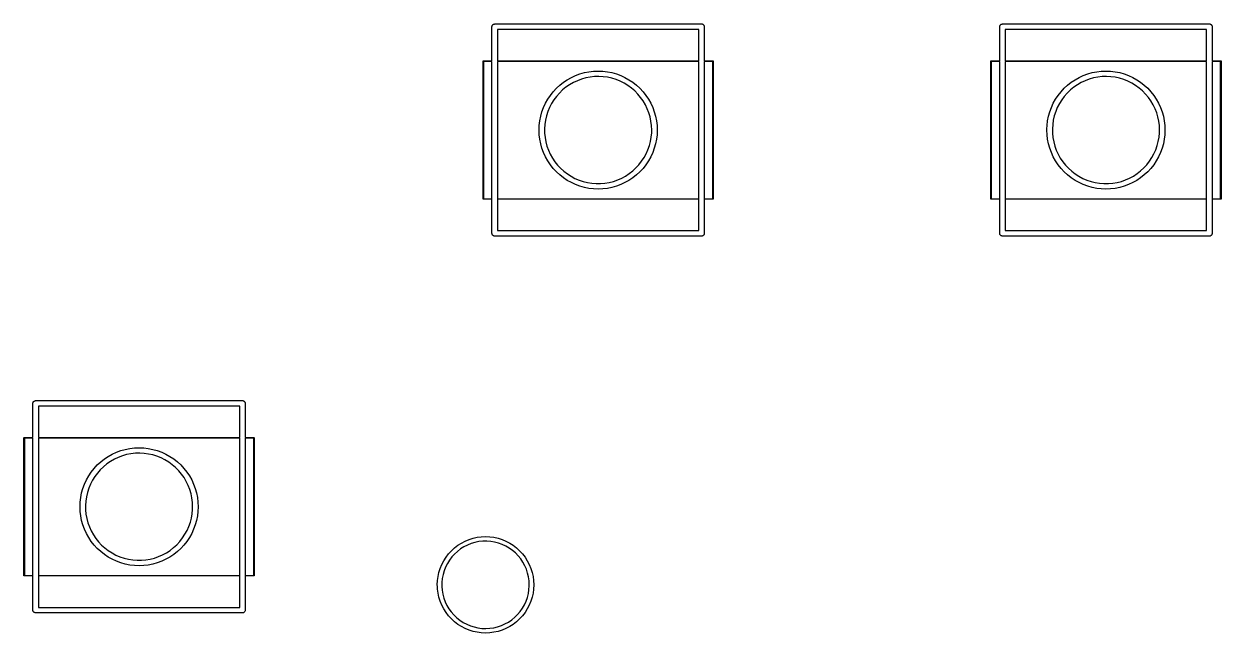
# Model space of a CAD drawing. Extents: x 93.3 to 155.5, y -90.5 to -56.4.
# Drawn here: x 129.46 to 155.5, y -90.55 to -77.29 of the extents above; entities that cross this region are included whole.
import ezdxf

# ---------------------------------------------------------------- set-up
doc = ezdxf.new("R2010")
doc.units = 0
doc.layers.add('BLACK', color=7, linetype='CONTINUOUS')

msp = doc.modelspace()

# ---------------------------------------------------------------- linework, layer by layer
at = {"layer": 'BLACK', "linetype": 'CONTINUOUS'}
for p, q in [((139.64, -77.3441), (139.641, -77.3426)), ((139.64, -77.3457), (139.64, -77.3441)), ((139.64, -77.35), (139.64, -77.3457)), ((139.64, -78.095), (139.64, -77.35)), ((139.641, -77.3383), (139.644, -77.3308)), ((139.641, -77.3426), (139.641, -77.3383)), ((139.644, -77.3308), (139.646, -77.323)), ((139.646, -77.323), (139.648, -77.3207)), ((139.648, -77.3207), (139.649, -77.3179)), ((139.649, -77.3179), (139.655, -77.312)), ((139.655, -77.312), (139.66, -77.3056)), ((139.66, -77.3056), (139.662, -77.304)), ((139.662, -77.304), (139.664, -77.3018)), ((139.664, -77.3018), (139.672, -77.2983)), ((139.672, -77.2983), (139.678, -77.294)), ((139.678, -77.294), (139.681, -77.2935)), ((139.681, -77.2935), (139.684, -77.2922)), ((139.684, -77.2922), (139.692, -77.2915)), ((139.692, -77.2915), (139.7, -77.29)), ((139.7, -77.29), (144.2, -77.29)), ((144.2, -77.29), (144.204, -77.2904)), ((144.204, -77.2904), (144.206, -77.2903)), ((144.206, -77.2903), (144.207, -77.2907)), ((144.207, -77.2907), (144.212, -77.2911)), ((144.212, -77.2911), (144.219, -77.2941)), ((144.219, -77.2941), (144.227, -77.2964)), ((144.227, -77.2964), (144.229, -77.2982)), ((144.229, -77.2982), (144.232, -77.2993)), ((144.232, -77.2993), (144.238, -77.3048)), ((144.238, -77.3048), (144.244, -77.3097)), ((144.244, -77.3097), (144.246, -77.3122)), ((144.246, -77.3122), (144.248, -77.3142)), ((144.248, -77.3142), (144.252, -77.3215)), ((144.252, -77.3215), (144.256, -77.3284)), ((144.256, -77.3284), (144.257, -77.3313)), ((144.257, -77.3313), (144.258, -77.334)), ((144.258, -77.334), (144.259, -77.342)), ((144.259, -77.342), (144.26, -77.35)), ((144.26, -77.35), (144.26, -78.095)), ((150.69, -77.3441), (150.691, -77.3426)), ((150.69, -77.3457), (150.69, -77.3441)), ((150.69, -77.35), (150.69, -77.3457)), ((150.69, -78.095), (150.69, -77.35)), ((150.691, -77.3383), (150.694, -77.3308)), ((150.691, -77.3426), (150.691, -77.3383)), ((150.694, -77.3308), (150.696, -77.323)), ((150.696, -77.323), (150.698, -77.3207)), ((150.698, -77.3207), (150.699, -77.3179)), ((150.699, -77.3179), (150.705, -77.312)), ((150.705, -77.312), (150.71, -77.3056)), ((150.71, -77.3056), (150.712, -77.304)), ((150.712, -77.304), (150.714, -77.3018)), ((150.714, -77.3018), (150.722, -77.2983)), ((150.722, -77.2983), (150.728, -77.294)), ((150.728, -77.294), (150.731, -77.2935)), ((150.731, -77.2935), (150.734, -77.2922)), ((150.734, -77.2922), (150.742, -77.2915)), ((150.742, -77.2915), (150.75, -77.29)), ((150.75, -77.29), (155.25, -77.29)), ((155.25, -77.29), (155.254, -77.2904)), ((155.254, -77.2904), (155.256, -77.2903)), ((155.256, -77.2903), (155.257, -77.2907)), ((155.257, -77.2907), (155.262, -77.2911)), ((155.262, -77.2911), (155.269, -77.2941)), ((155.269, -77.2941), (155.277, -77.2964)), ((155.277, -77.2964), (155.279, -77.2982)), ((155.279, -77.2982), (155.282, -77.2993)), ((155.282, -77.2993), (155.288, -77.3048)), ((155.288, -77.3048), (155.294, -77.3097)), ((155.294, -77.3097), (155.296, -77.3122)), ((155.296, -77.3122), (155.298, -77.3142)), ((155.298, -77.3142), (155.302, -77.3215)), ((155.302, -77.3215), (155.306, -77.3284)), ((155.306, -77.3284), (155.307, -77.3313)), ((155.307, -77.3313), (155.308, -77.334)), ((155.308, -77.334), (155.309, -77.342)), ((155.309, -77.342), (155.31, -77.35)), ((155.31, -77.35), (155.31, -78.095)), ((139.76, -77.41), (139.76, -78.095)), ((144.14, -77.41), (139.76, -77.41)), ((144.14, -78.095), (144.14, -77.41)), ((150.81, -77.41), (150.81, -78.095)), ((155.19, -77.41), (150.81, -77.41)), ((155.19, -78.095), (155.19, -77.41)), ((139.445, -78.1), (139.446, -78.0965)), ((139.445, -81.1), (139.445, -78.1)), ((139.446, -78.0965), (139.45, -78.095)), ((139.45, -78.095), (139.64, -78.095)), ((139.455, -78.105), (139.455, -81.095)), ((139.64, -78.105), (139.455, -78.105)), ((139.64, -81.095), (139.64, -78.105)), ((139.76, -78.095), (144.14, -78.095)), ((139.76, -78.105), (139.76, -81.095)), ((144.14, -78.105), (139.76, -78.105)), ((144.14, -81.095), (144.14, -78.105)), ((144.26, -78.095), (144.45, -78.095)), ((144.26, -78.105), (144.26, -81.095)), ((144.445, -78.105), (144.26, -78.105)), ((144.445, -81.095), (144.445, -78.105)), ((144.45, -78.095), (144.454, -78.0965)), ((144.454, -78.0965), (144.455, -78.1)), ((144.455, -78.1), (144.455, -81.1)), ((150.495, -78.1), (150.496, -78.0965)), ((150.495, -81.1), (150.495, -78.1)), ((150.496, -78.0965), (150.5, -78.095)), ((150.5, -78.095), (150.69, -78.095)), ((150.505, -78.105), (150.505, -81.095)), ((150.69, -78.105), (150.505, -78.105)), ((150.69, -81.095), (150.69, -78.105)), ((150.81, -78.095), (155.19, -78.095)), ((150.81, -78.105), (150.81, -81.095)), ((155.19, -78.105), (150.81, -78.105)), ((155.19, -81.095), (155.19, -78.105)), ((155.31, -78.095), (155.5, -78.095)), ((155.31, -78.105), (155.31, -81.095)), ((155.495, -78.105), (155.31, -78.105)), ((155.495, -81.095), (155.495, -78.105)), ((155.5, -78.095), (155.504, -78.0965)), ((155.504, -78.0965), (155.505, -78.1)), ((155.505, -78.1), (155.505, -81.1)), ((141.458, -78.4128), (141.553, -78.3779)), ((141.553, -78.3779), (141.65, -78.3505)), ((141.65, -78.3505), (141.749, -78.3308)), ((141.749, -78.3308), (141.849, -78.319)), ((141.849, -78.319), (141.95, -78.315)), ((141.95, -78.315), (142.051, -78.319)), ((142.051, -78.319), (142.151, -78.3308)), ((142.151, -78.3308), (142.25, -78.3505)), ((142.25, -78.3505), (142.347, -78.3779)), ((142.347, -78.3779), (142.442, -78.4128)), ((152.508, -78.4128), (152.603, -78.3779)), ((152.603, -78.3779), (152.7, -78.3505)), ((152.7, -78.3505), (152.799, -78.3308)), ((152.799, -78.3308), (152.899, -78.319)), ((152.899, -78.319), (153, -78.315)), ((153, -78.315), (153.101, -78.319)), ((153.101, -78.319), (153.201, -78.3308)), ((153.201, -78.3308), (153.3, -78.3505)), ((153.3, -78.3505), (153.397, -78.3779)), ((153.397, -78.3779), (153.492, -78.4128)), ((141.041, -78.6914), (141.115, -78.6229)), ((141.115, -78.6229), (141.195, -78.5604)), ((141.25, -78.6676), (141.176, -78.7281)), ((141.195, -78.5604), (141.279, -78.5044)), ((141.329, -78.6133), (141.25, -78.6676)), ((141.279, -78.5044), (141.367, -78.4551)), ((141.412, -78.5657), (141.329, -78.6133)), ((141.367, -78.4551), (141.458, -78.4128)), ((141.498, -78.5251), (141.412, -78.5657)), ((141.588, -78.4917), (141.498, -78.5251)), ((141.68, -78.4657), (141.588, -78.4917)), ((141.774, -78.4474), (141.68, -78.4657)), ((141.869, -78.4368), (141.774, -78.4474)), ((141.964, -78.4341), (141.869, -78.4368)), ((142.06, -78.4392), (141.964, -78.4341)), ((142.154, -78.4521), (142.06, -78.4392)), ((142.248, -78.4727), (142.154, -78.4521)), ((142.339, -78.5009), (142.248, -78.4727)), ((142.428, -78.5365), (142.339, -78.5009)), ((142.514, -78.5792), (142.428, -78.5365)), ((142.442, -78.4128), (142.533, -78.4551)), ((142.595, -78.6288), (142.514, -78.5792)), ((142.533, -78.4551), (142.621, -78.5044)), ((142.673, -78.685), (142.595, -78.6288)), ((142.621, -78.5044), (142.705, -78.5604)), ((142.705, -78.5604), (142.785, -78.6229)), ((142.785, -78.6229), (142.859, -78.6914)), ((152.091, -78.6914), (152.165, -78.6229)), ((152.165, -78.6229), (152.245, -78.5604)), ((152.3, -78.6676), (152.226, -78.7281)), ((152.245, -78.5604), (152.329, -78.5044)), ((152.379, -78.6133), (152.3, -78.6676)), ((152.329, -78.5044), (152.417, -78.4551)), ((152.462, -78.5657), (152.379, -78.6133)), ((152.417, -78.4551), (152.508, -78.4128)), ((152.548, -78.5251), (152.462, -78.5657)), ((152.638, -78.4917), (152.548, -78.5251)), ((152.73, -78.4657), (152.638, -78.4917)), ((152.824, -78.4474), (152.73, -78.4657)), ((152.919, -78.4368), (152.824, -78.4474)), ((153.014, -78.4341), (152.919, -78.4368)), ((153.11, -78.4392), (153.014, -78.4341)), ((153.204, -78.4521), (153.11, -78.4392)), ((153.298, -78.4727), (153.204, -78.4521)), ((153.389, -78.5009), (153.298, -78.4727)), ((153.478, -78.5365), (153.389, -78.5009)), ((153.564, -78.5792), (153.478, -78.5365)), ((153.492, -78.4128), (153.583, -78.4551)), ((153.645, -78.6288), (153.564, -78.5792)), ((153.583, -78.4551), (153.671, -78.5044)), ((153.723, -78.685), (153.645, -78.6288)), ((153.671, -78.5044), (153.755, -78.5604)), ((153.755, -78.5604), (153.835, -78.6229)), ((153.835, -78.6229), (153.909, -78.6914)), ((140.805, -79.0166), (140.854, -78.9286)), ((140.854, -78.9286), (140.91, -78.8447)), ((140.91, -78.8447), (140.973, -78.7655)), ((140.973, -78.7655), (141.041, -78.6914)), ((141.044, -78.8662), (140.987, -78.9429)), ((141.107, -78.7944), (141.044, -78.8662)), ((141.176, -78.7281), (141.107, -78.7944)), ((142.745, -78.7472), (142.673, -78.685)), ((142.812, -78.8153), (142.745, -78.7472)), ((142.874, -78.8886), (142.812, -78.8153)), ((142.859, -78.6914), (142.927, -78.7655)), ((142.929, -78.9667), (142.874, -78.8886)), ((142.927, -78.7655), (142.99, -78.8447)), ((142.99, -78.8447), (143.046, -78.9286)), ((143.046, -78.9286), (143.095, -79.0166)), ((151.855, -79.0166), (151.904, -78.9286)), ((151.904, -78.9286), (151.96, -78.8447)), ((151.96, -78.8447), (152.023, -78.7655)), ((152.023, -78.7655), (152.091, -78.6914)), ((152.094, -78.8662), (152.037, -78.9429)), ((152.157, -78.7944), (152.094, -78.8662)), ((152.226, -78.7281), (152.157, -78.7944)), ((153.795, -78.7472), (153.723, -78.685)), ((153.862, -78.8153), (153.795, -78.7472)), ((153.924, -78.8886), (153.862, -78.8153)), ((153.909, -78.6914), (153.977, -78.7655)), ((153.979, -78.9667), (153.924, -78.8886)), ((153.977, -78.7655), (154.04, -78.8447)), ((154.04, -78.8447), (154.096, -78.9286)), ((154.096, -78.9286), (154.145, -79.0166)), ((140.728, -79.2029), (140.763, -79.1083)), ((140.763, -79.1083), (140.805, -79.0166)), ((140.892, -79.1091), (140.856, -79.1974)), ((140.936, -79.0241), (140.892, -79.1091)), ((140.987, -78.9429), (140.936, -79.0241)), ((142.978, -79.049), (142.929, -78.9667)), ((143.019, -79.1351), (142.978, -79.049)), ((143.054, -79.2242), (143.019, -79.1351)), ((143.095, -79.0166), (143.137, -79.1083)), ((143.137, -79.1083), (143.172, -79.2029)), ((151.778, -79.2029), (151.813, -79.1083)), ((151.813, -79.1083), (151.855, -79.0166)), ((151.942, -79.1091), (151.906, -79.1974)), ((151.986, -79.0241), (151.942, -79.1091)), ((152.037, -78.9429), (151.986, -79.0241)), ((154.028, -79.049), (153.979, -78.9667)), ((154.069, -79.1351), (154.028, -79.049)), ((154.104, -79.2242), (154.069, -79.1351)), ((154.145, -79.0166), (154.187, -79.1083)), ((154.187, -79.1083), (154.222, -79.2029)), ((140.669, -79.4992), (140.681, -79.399)), ((140.681, -79.399), (140.701, -79.3)), ((140.701, -79.3), (140.728, -79.2029)), ((140.805, -79.3815), (140.791, -79.4761)), ((140.826, -79.2884), (140.805, -79.3815)), ((140.856, -79.1974), (140.826, -79.2884)), ((143.081, -79.3159), (143.054, -79.2242)), ((143.1, -79.4096), (143.081, -79.3159)), ((143.112, -79.5045), (143.1, -79.4096)), ((143.172, -79.2029), (143.199, -79.3)), ((143.199, -79.3), (143.219, -79.399)), ((143.219, -79.399), (143.231, -79.4992)), ((151.719, -79.4992), (151.731, -79.399)), ((151.731, -79.399), (151.751, -79.3)), ((151.751, -79.3), (151.778, -79.2029)), ((151.855, -79.3815), (151.841, -79.4761)), ((151.876, -79.2884), (151.855, -79.3815)), ((151.906, -79.1974), (151.876, -79.2884)), ((154.131, -79.3159), (154.104, -79.2242)), ((154.15, -79.4096), (154.131, -79.3159)), ((154.162, -79.5045), (154.15, -79.4096)), ((154.222, -79.2029), (154.249, -79.3)), ((154.249, -79.3), (154.269, -79.399)), ((154.269, -79.399), (154.281, -79.4992)), ((140.665, -79.6), (140.666, -79.5715)), ((140.669, -79.7008), (140.665, -79.6)), ((140.666, -79.5715), (140.669, -79.4992)), ((140.681, -79.801), (140.669, -79.7008)), ((140.791, -79.4761), (140.784, -79.5715)), ((140.784, -79.5715), (140.786, -79.6671)), ((140.786, -79.6671), (140.795, -79.7623)), ((143.106, -79.7522), (143.115, -79.657)), ((143.116, -79.6), (143.112, -79.5045)), ((143.115, -79.657), (143.116, -79.6)), ((143.231, -79.7008), (143.219, -79.801)), ((143.231, -79.4992), (143.235, -79.6)), ((143.235, -79.6), (143.231, -79.7008)), ((151.715, -79.6), (151.716, -79.5715)), ((151.719, -79.7008), (151.715, -79.6)), ((151.716, -79.5715), (151.719, -79.4992)), ((151.731, -79.801), (151.719, -79.7008)), ((151.841, -79.4761), (151.834, -79.5715)), ((151.834, -79.5715), (151.836, -79.6671)), ((151.836, -79.6671), (151.845, -79.7623)), ((154.156, -79.7522), (154.165, -79.657)), ((154.166, -79.6), (154.162, -79.5045)), ((154.165, -79.657), (154.166, -79.6)), ((154.281, -79.7008), (154.269, -79.801)), ((154.281, -79.4992), (154.285, -79.6)), ((154.285, -79.6), (154.281, -79.7008)), ((140.701, -79.9), (140.681, -79.801)), ((140.728, -79.9971), (140.701, -79.9)), ((140.795, -79.7623), (140.813, -79.8563)), ((140.813, -79.8563), (140.837, -79.9487)), ((140.837, -79.9487), (140.87, -80.0387)), ((143.034, -80.0292), (143.066, -79.939)), ((143.066, -79.939), (143.09, -79.8464)), ((143.09, -79.8464), (143.106, -79.7522)), ((143.199, -79.9), (143.172, -79.9971)), ((143.219, -79.801), (143.199, -79.9)), ((151.751, -79.9), (151.731, -79.801)), ((151.778, -79.9971), (151.751, -79.9)), ((151.845, -79.7623), (151.863, -79.8563)), ((151.863, -79.8563), (151.887, -79.9487)), ((151.887, -79.9487), (151.92, -80.0387)), ((154.084, -80.0292), (154.116, -79.939)), ((154.116, -79.939), (154.14, -79.8464)), ((154.14, -79.8464), (154.156, -79.7522)), ((154.249, -79.9), (154.222, -79.9971)), ((154.269, -79.801), (154.249, -79.9)), ((140.763, -80.0917), (140.728, -79.9971)), ((140.805, -80.1834), (140.763, -80.0917)), ((140.854, -80.2714), (140.805, -80.1834)), ((140.87, -80.0387), (140.909, -80.1257)), ((140.909, -80.1257), (140.956, -80.2092)), ((140.956, -80.2092), (141.009, -80.2886)), ((142.897, -80.2804), (142.949, -80.2005)), ((142.949, -80.2005), (142.995, -80.1166)), ((142.995, -80.1166), (143.034, -80.0292)), ((143.095, -80.1834), (143.046, -80.2714)), ((143.137, -80.0917), (143.095, -80.1834)), ((143.172, -79.9971), (143.137, -80.0917)), ((151.813, -80.0917), (151.778, -79.9971)), ((151.855, -80.1834), (151.813, -80.0917)), ((151.904, -80.2714), (151.855, -80.1834)), ((151.92, -80.0387), (151.959, -80.1257)), ((151.959, -80.1257), (152.006, -80.2092)), ((152.006, -80.2092), (152.059, -80.2886)), ((153.947, -80.2804), (153.999, -80.2005)), ((153.999, -80.2005), (154.045, -80.1166)), ((154.045, -80.1166), (154.084, -80.0292)), ((154.145, -80.1834), (154.096, -80.2714)), ((154.187, -80.0917), (154.145, -80.1834)), ((154.222, -79.9971), (154.187, -80.0917)), ((140.91, -80.3553), (140.854, -80.2714)), ((140.973, -80.4345), (140.91, -80.3553)), ((141.041, -80.5086), (140.973, -80.4345)), ((141.009, -80.2886), (141.069, -80.3634)), ((141.069, -80.3634), (141.134, -80.4331)), ((141.134, -80.4331), (141.205, -80.4971)), ((142.627, -80.5493), (142.703, -80.4906)), ((142.703, -80.4906), (142.773, -80.4259)), ((142.773, -80.4259), (142.838, -80.3557)), ((142.838, -80.3557), (142.897, -80.2804)), ((142.927, -80.4345), (142.859, -80.5086)), ((142.99, -80.3553), (142.927, -80.4345)), ((143.046, -80.2714), (142.99, -80.3553)), ((151.96, -80.3553), (151.904, -80.2714)), ((152.023, -80.4345), (151.96, -80.3553)), ((152.091, -80.5086), (152.023, -80.4345)), ((152.059, -80.2886), (152.119, -80.3634)), ((152.119, -80.3634), (152.184, -80.4331)), ((152.184, -80.4331), (152.255, -80.4971)), ((153.677, -80.5493), (153.753, -80.4906)), ((153.753, -80.4906), (153.823, -80.4259)), ((153.823, -80.4259), (153.888, -80.3557)), ((153.888, -80.3557), (153.947, -80.2804)), ((153.977, -80.4345), (153.909, -80.5086)), ((154.04, -80.3553), (153.977, -80.4345)), ((154.096, -80.2714), (154.04, -80.3553)), ((141.115, -80.5771), (141.041, -80.5086)), ((141.195, -80.6396), (141.115, -80.5771)), ((141.279, -80.6956), (141.195, -80.6396)), ((141.205, -80.4971), (141.281, -80.5551)), ((141.367, -80.7449), (141.279, -80.6956)), ((141.281, -80.5551), (141.362, -80.6067)), ((141.362, -80.6067), (141.446, -80.6515)), ((141.458, -80.7872), (141.367, -80.7449)), ((141.446, -80.6515), (141.534, -80.6893)), ((141.534, -80.6893), (141.625, -80.7197)), ((141.625, -80.7197), (141.718, -80.7426)), ((141.718, -80.7426), (141.812, -80.7578)), ((142.098, -80.7565), (142.192, -80.7405)), ((142.192, -80.7405), (142.285, -80.7168)), ((142.285, -80.7168), (142.375, -80.6856)), ((142.375, -80.6856), (142.463, -80.6471)), ((142.533, -80.7449), (142.442, -80.7872)), ((142.463, -80.6471), (142.547, -80.6015)), ((142.621, -80.6956), (142.533, -80.7449)), ((142.547, -80.6015), (142.627, -80.5493)), ((142.705, -80.6396), (142.621, -80.6956)), ((142.785, -80.5771), (142.705, -80.6396)), ((142.859, -80.5086), (142.785, -80.5771)), ((152.165, -80.5771), (152.091, -80.5086)), ((152.245, -80.6396), (152.165, -80.5771)), ((152.329, -80.6956), (152.245, -80.6396)), ((152.255, -80.4971), (152.331, -80.5551)), ((152.417, -80.7449), (152.329, -80.6956)), ((152.331, -80.5551), (152.412, -80.6067)), ((152.412, -80.6067), (152.496, -80.6515)), ((152.508, -80.7872), (152.417, -80.7449)), ((152.496, -80.6515), (152.584, -80.6893)), ((152.584, -80.6893), (152.675, -80.7197)), ((152.675, -80.7197), (152.768, -80.7426)), ((152.768, -80.7426), (152.862, -80.7578)), ((153.148, -80.7565), (153.242, -80.7405)), ((153.242, -80.7405), (153.335, -80.7168)), ((153.335, -80.7168), (153.425, -80.6856)), ((153.425, -80.6856), (153.513, -80.6471)), ((153.583, -80.7449), (153.492, -80.7872)), ((153.513, -80.6471), (153.597, -80.6015)), ((153.671, -80.6956), (153.583, -80.7449)), ((153.597, -80.6015), (153.677, -80.5493)), ((153.755, -80.6396), (153.671, -80.6956)), ((153.835, -80.5771), (153.755, -80.6396)), ((153.909, -80.5086), (153.835, -80.5771)), ((141.553, -80.8221), (141.458, -80.7872)), ((141.65, -80.8495), (141.553, -80.8221)), ((141.749, -80.8692), (141.65, -80.8495)), ((141.849, -80.881), (141.749, -80.8692)), ((141.812, -80.7578), (141.907, -80.7652)), ((141.95, -80.885), (141.849, -80.881)), ((141.907, -80.7652), (142.003, -80.7648)), ((142.051, -80.881), (141.95, -80.885)), ((142.003, -80.7648), (142.098, -80.7565)), ((142.151, -80.8692), (142.051, -80.881)), ((142.25, -80.8495), (142.151, -80.8692)), ((142.347, -80.8221), (142.25, -80.8495)), ((142.442, -80.7872), (142.347, -80.8221)), ((152.603, -80.8221), (152.508, -80.7872)), ((152.7, -80.8495), (152.603, -80.8221)), ((152.799, -80.8692), (152.7, -80.8495)), ((152.899, -80.881), (152.799, -80.8692)), ((152.862, -80.7578), (152.957, -80.7652)), ((153, -80.885), (152.899, -80.881)), ((152.957, -80.7652), (153.053, -80.7648)), ((153.101, -80.881), (153, -80.885)), ((153.053, -80.7648), (153.148, -80.7565)), ((153.201, -80.8692), (153.101, -80.881)), ((153.3, -80.8495), (153.201, -80.8692)), ((153.397, -80.8221), (153.3, -80.8495)), ((153.492, -80.7872), (153.397, -80.8221)), ((139.446, -81.1035), (139.445, -81.1)), ((139.45, -81.105), (139.446, -81.1035)), ((139.64, -81.105), (139.45, -81.105)), ((139.455, -81.095), (139.64, -81.095)), ((139.64, -81.85), (139.64, -81.105)), ((139.76, -81.095), (144.14, -81.095)), ((139.76, -81.105), (139.76, -81.79)), ((144.14, -81.105), (139.76, -81.105)), ((144.14, -81.79), (144.14, -81.105)), ((144.26, -81.095), (144.445, -81.095)), ((144.45, -81.105), (144.26, -81.105)), ((144.26, -81.105), (144.26, -81.85)), ((144.454, -81.1035), (144.45, -81.105)), ((144.455, -81.1), (144.454, -81.1035)), ((150.496, -81.1035), (150.495, -81.1)), ((150.5, -81.105), (150.496, -81.1035)), ((150.69, -81.105), (150.5, -81.105)), ((150.505, -81.095), (150.69, -81.095)), ((150.69, -81.85), (150.69, -81.105)), ((150.81, -81.095), (155.19, -81.095)), ((150.81, -81.105), (150.81, -81.79)), ((155.19, -81.105), (150.81, -81.105)), ((155.19, -81.79), (155.19, -81.105)), ((155.31, -81.095), (155.495, -81.095)), ((155.5, -81.105), (155.31, -81.105)), ((155.31, -81.105), (155.31, -81.85)), ((155.504, -81.1035), (155.5, -81.105)), ((155.505, -81.1), (155.504, -81.1035)), ((139.76, -81.79), (144.14, -81.79)), ((150.81, -81.79), (155.19, -81.79)), ((139.641, -81.858), (139.64, -81.85)), ((139.642, -81.866), (139.641, -81.858)), ((139.643, -81.8687), (139.642, -81.866)), ((139.644, -81.8716), (139.643, -81.8687)), ((139.648, -81.8785), (139.644, -81.8716)), ((139.652, -81.8858), (139.648, -81.8785)), ((139.654, -81.8878), (139.652, -81.8858)), ((139.656, -81.8903), (139.654, -81.8878)), ((139.662, -81.8952), (139.656, -81.8903)), ((139.668, -81.9007), (139.662, -81.8952)), ((139.671, -81.9018), (139.668, -81.9007)), ((139.673, -81.9036), (139.671, -81.9018)), ((139.681, -81.9059), (139.673, -81.9036)), ((139.688, -81.9089), (139.681, -81.9059)), ((139.693, -81.9093), (139.688, -81.9089)), ((139.694, -81.9097), (139.693, -81.9093)), ((139.696, -81.9096), (139.694, -81.9097)), ((139.7, -81.91), (139.696, -81.9096)), ((144.2, -81.91), (139.7, -81.91)), ((144.208, -81.9085), (144.2, -81.91)), ((144.216, -81.9078), (144.208, -81.9085)), ((144.219, -81.9065), (144.216, -81.9078)), ((144.222, -81.906), (144.219, -81.9065)), ((144.228, -81.9017), (144.222, -81.906)), ((144.236, -81.8982), (144.228, -81.9017)), ((144.238, -81.896), (144.236, -81.8982)), ((144.24, -81.8944), (144.238, -81.896)), ((144.245, -81.888), (144.24, -81.8944)), ((144.251, -81.8821), (144.245, -81.888)), ((144.252, -81.8793), (144.251, -81.8821)), ((144.254, -81.877), (144.252, -81.8793)), ((144.256, -81.8692), (144.254, -81.877)), ((144.259, -81.8617), (144.256, -81.8692)), ((144.26, -81.8559), (144.259, -81.8574)), ((144.259, -81.8574), (144.259, -81.8617)), ((144.26, -81.85), (144.26, -81.8543)), ((144.26, -81.8543), (144.26, -81.8559)), ((150.691, -81.858), (150.69, -81.85)), ((150.692, -81.866), (150.691, -81.858)), ((150.693, -81.8687), (150.692, -81.866)), ((150.694, -81.8716), (150.693, -81.8687)), ((150.698, -81.8785), (150.694, -81.8716)), ((150.702, -81.8858), (150.698, -81.8785)), ((150.704, -81.8878), (150.702, -81.8858)), ((150.706, -81.8903), (150.704, -81.8878)), ((150.712, -81.8952), (150.706, -81.8903)), ((150.718, -81.9007), (150.712, -81.8952)), ((150.721, -81.9018), (150.718, -81.9007)), ((150.723, -81.9036), (150.721, -81.9018)), ((150.731, -81.9059), (150.723, -81.9036)), ((150.738, -81.9089), (150.731, -81.9059)), ((150.743, -81.9093), (150.738, -81.9089)), ((150.744, -81.9097), (150.743, -81.9093)), ((150.746, -81.9096), (150.744, -81.9097)), ((150.75, -81.91), (150.746, -81.9096)), ((155.25, -81.91), (150.75, -81.91)), ((155.258, -81.9085), (155.25, -81.91)), ((155.266, -81.9078), (155.258, -81.9085)), ((155.269, -81.9065), (155.266, -81.9078)), ((155.272, -81.906), (155.269, -81.9065)), ((155.278, -81.9017), (155.272, -81.906)), ((155.286, -81.8982), (155.278, -81.9017)), ((155.288, -81.896), (155.286, -81.8982)), ((155.29, -81.8944), (155.288, -81.896)), ((155.295, -81.888), (155.29, -81.8944)), ((155.301, -81.8821), (155.295, -81.888)), ((155.302, -81.8793), (155.301, -81.8821)), ((155.304, -81.877), (155.302, -81.8793)), ((155.306, -81.8692), (155.304, -81.877)), ((155.309, -81.8617), (155.306, -81.8692)), ((155.31, -81.8559), (155.309, -81.8574)), ((155.309, -81.8574), (155.309, -81.8617)), ((155.31, -81.85), (155.31, -81.8543)), ((155.31, -81.8543), (155.31, -81.8559)), ((129.65, -85.5441), (129.651, -85.5426)), ((129.65, -85.5457), (129.65, -85.5441)), ((129.65, -85.55), (129.65, -85.5457)), ((129.65, -86.295), (129.65, -85.55)), ((129.651, -85.5383), (129.654, -85.5308)), ((129.651, -85.5426), (129.651, -85.5383)), ((129.654, -85.5308), (129.656, -85.523)), ((129.656, -85.523), (129.658, -85.5207)), ((129.658, -85.5207), (129.659, -85.5179)), ((129.659, -85.5179), (129.665, -85.512)), ((129.665, -85.512), (129.67, -85.5056)), ((129.67, -85.5056), (129.672, -85.504)), ((129.672, -85.504), (129.674, -85.5018)), ((129.674, -85.5018), (129.682, -85.4983)), ((129.682, -85.4983), (129.688, -85.494)), ((129.688, -85.494), (129.691, -85.4935)), ((129.691, -85.4935), (129.694, -85.4922)), ((129.694, -85.4922), (129.702, -85.4915)), ((129.702, -85.4915), (129.71, -85.49)), ((129.71, -85.49), (134.21, -85.49)), ((129.77, -85.61), (129.77, -86.295)), ((134.15, -85.61), (129.77, -85.61)), ((134.15, -86.295), (134.15, -85.61)), ((134.21, -85.49), (134.214, -85.4904)), ((134.214, -85.4904), (134.216, -85.4903)), ((134.216, -85.4903), (134.217, -85.4907)), ((134.217, -85.4907), (134.222, -85.4911)), ((134.222, -85.4911), (134.229, -85.4941)), ((134.229, -85.4941), (134.237, -85.4964)), ((134.237, -85.4964), (134.239, -85.4982)), ((134.239, -85.4982), (134.242, -85.4993)), ((134.242, -85.4993), (134.248, -85.5048)), ((134.248, -85.5048), (134.254, -85.5097)), ((134.254, -85.5097), (134.256, -85.5122)), ((134.256, -85.5122), (134.258, -85.5142)), ((134.258, -85.5142), (134.262, -85.5215)), ((134.262, -85.5215), (134.266, -85.5284)), ((134.266, -85.5284), (134.267, -85.5313)), ((134.267, -85.5313), (134.268, -85.534)), ((134.268, -85.534), (134.269, -85.542)), ((134.269, -85.542), (134.27, -85.55)), ((134.27, -85.55), (134.27, -86.295)), ((129.455, -86.3), (129.456, -86.2965)), ((129.455, -89.3), (129.455, -86.3)), ((129.456, -86.2965), (129.46, -86.295)), ((129.46, -86.295), (129.65, -86.295)), ((129.465, -86.305), (129.465, -89.295)), ((129.65, -86.305), (129.465, -86.305)), ((129.65, -89.295), (129.65, -86.305)), ((129.77, -86.295), (134.15, -86.295)), ((129.77, -86.305), (129.77, -89.295)), ((134.15, -86.305), (129.77, -86.305)), ((134.15, -89.295), (134.15, -86.305)), ((134.27, -86.295), (134.46, -86.295)), ((134.27, -86.305), (134.27, -89.295)), ((134.455, -86.305), (134.27, -86.305)), ((134.455, -89.295), (134.455, -86.305)), ((134.46, -86.295), (134.464, -86.2965)), ((134.464, -86.2965), (134.465, -86.3)), ((134.465, -86.3), (134.465, -89.3)), ((131.205, -86.7604), (131.289, -86.7044)), ((131.289, -86.7044), (131.377, -86.6551)), ((131.377, -86.6551), (131.468, -86.6128)), ((131.508, -86.7251), (131.422, -86.7657)), ((131.468, -86.6128), (131.563, -86.5779)), ((131.598, -86.6917), (131.508, -86.7251)), ((131.563, -86.5779), (131.66, -86.5505)), ((131.69, -86.6657), (131.598, -86.6917)), ((131.66, -86.5505), (131.759, -86.5308)), ((131.784, -86.6474), (131.69, -86.6657)), ((131.759, -86.5308), (131.859, -86.519)), ((131.879, -86.6368), (131.784, -86.6474)), ((131.859, -86.519), (131.96, -86.515)), ((131.974, -86.6341), (131.879, -86.6368)), ((131.96, -86.515), (132.061, -86.519)), ((132.07, -86.6392), (131.974, -86.6341)), ((132.061, -86.519), (132.161, -86.5308)), ((132.164, -86.6521), (132.07, -86.6392)), ((132.161, -86.5308), (132.26, -86.5505)), ((132.258, -86.6727), (132.164, -86.6521)), ((132.349, -86.7009), (132.258, -86.6727)), ((132.26, -86.5505), (132.357, -86.5779)), ((132.438, -86.7365), (132.349, -86.7009)), ((132.357, -86.5779), (132.452, -86.6128)), ((132.524, -86.7792), (132.438, -86.7365)), ((132.452, -86.6128), (132.543, -86.6551)), ((132.543, -86.6551), (132.631, -86.7044)), ((132.631, -86.7044), (132.715, -86.7604)), ((130.92, -87.0447), (130.983, -86.9655)), ((130.983, -86.9655), (131.051, -86.8914)), ((131.051, -86.8914), (131.125, -86.8229)), ((131.117, -86.9944), (131.054, -87.0662)), ((131.186, -86.9281), (131.117, -86.9944)), ((131.125, -86.8229), (131.205, -86.7604)), ((131.26, -86.8676), (131.186, -86.9281)), ((131.339, -86.8133), (131.26, -86.8676)), ((131.422, -86.7657), (131.339, -86.8133)), ((132.605, -86.8288), (132.524, -86.7792)), ((132.683, -86.885), (132.605, -86.8288)), ((132.755, -86.9472), (132.683, -86.885)), ((132.715, -86.7604), (132.795, -86.8229)), ((132.822, -87.0153), (132.755, -86.9472)), ((132.795, -86.8229), (132.869, -86.8914)), ((132.869, -86.8914), (132.937, -86.9655)), ((132.937, -86.9655), (133, -87.0447)), ((130.773, -87.3083), (130.815, -87.2166)), ((130.815, -87.2166), (130.864, -87.1286)), ((130.864, -87.1286), (130.92, -87.0447)), ((130.946, -87.2241), (130.902, -87.3091)), ((130.997, -87.1429), (130.946, -87.2241)), ((131.054, -87.0662), (130.997, -87.1429)), ((132.884, -87.0886), (132.822, -87.0153)), ((132.939, -87.1667), (132.884, -87.0886)), ((132.988, -87.249), (132.939, -87.1667)), ((133.029, -87.3351), (132.988, -87.249)), ((133, -87.0447), (133.056, -87.1286)), ((133.056, -87.1286), (133.105, -87.2166)), ((133.105, -87.2166), (133.147, -87.3083)), ((130.691, -87.599), (130.711, -87.5)), ((130.711, -87.5), (130.738, -87.4029)), ((130.738, -87.4029), (130.773, -87.3083)), ((130.836, -87.4884), (130.815, -87.5815)), ((130.866, -87.3974), (130.836, -87.4884)), ((130.902, -87.3091), (130.866, -87.3974)), ((133.064, -87.4242), (133.029, -87.3351)), ((133.091, -87.5159), (133.064, -87.4242)), ((133.11, -87.6096), (133.091, -87.5159)), ((133.147, -87.3083), (133.182, -87.4029)), ((133.182, -87.4029), (133.209, -87.5)), ((133.209, -87.5), (133.229, -87.599)), ((130.675, -87.8), (130.676, -87.7715)), ((130.676, -87.7715), (130.679, -87.6992)), ((130.679, -87.6992), (130.691, -87.599)), ((130.801, -87.6761), (130.794, -87.7715)), ((130.794, -87.7715), (130.796, -87.8671)), ((130.815, -87.5815), (130.801, -87.6761)), ((133.122, -87.7045), (133.11, -87.6096)), ((133.126, -87.8), (133.122, -87.7045)), ((133.229, -87.599), (133.241, -87.6992)), ((133.241, -87.6992), (133.245, -87.8)), ((130.679, -87.9008), (130.675, -87.8)), ((130.691, -88.001), (130.679, -87.9008)), ((130.711, -88.1), (130.691, -88.001)), ((130.796, -87.8671), (130.805, -87.9623)), ((130.805, -87.9623), (130.823, -88.0563)), ((133.076, -88.139), (133.1, -88.0464)), ((133.1, -88.0464), (133.116, -87.9522)), ((133.116, -87.9522), (133.125, -87.857)), ((133.125, -87.857), (133.126, -87.8)), ((133.229, -88.001), (133.209, -88.1)), ((133.241, -87.9008), (133.229, -88.001)), ((133.245, -87.8), (133.241, -87.9008)), ((130.738, -88.1971), (130.711, -88.1)), ((130.773, -88.2917), (130.738, -88.1971)), ((130.815, -88.3834), (130.773, -88.2917)), ((130.823, -88.0563), (130.847, -88.1487)), ((130.847, -88.1487), (130.88, -88.2387)), ((130.88, -88.2387), (130.919, -88.3257)), ((133.005, -88.3166), (133.044, -88.2292)), ((133.044, -88.2292), (133.076, -88.139)), ((133.147, -88.2917), (133.105, -88.3834)), ((133.182, -88.1971), (133.147, -88.2917)), ((133.209, -88.1), (133.182, -88.1971)), ((130.864, -88.4714), (130.815, -88.3834)), ((130.92, -88.5553), (130.864, -88.4714)), ((130.919, -88.3257), (130.966, -88.4092)), ((130.983, -88.6345), (130.92, -88.5553)), ((130.966, -88.4092), (131.019, -88.4886)), ((131.019, -88.4886), (131.079, -88.5634)), ((131.079, -88.5634), (131.144, -88.6331)), ((132.783, -88.6259), (132.848, -88.5557)), ((132.848, -88.5557), (132.907, -88.4804)), ((132.907, -88.4804), (132.959, -88.4005)), ((133, -88.5553), (132.937, -88.6345)), ((132.959, -88.4005), (133.005, -88.3166)), ((133.056, -88.4714), (133, -88.5553)), ((133.105, -88.3834), (133.056, -88.4714)), ((138.975, -88.5907), (139.056, -88.5484)), ((139.056, -88.5484), (139.141, -88.5133)), ((139.141, -88.5133), (139.228, -88.4858)), ((139.228, -88.4858), (139.318, -88.466)), ((139.355, -88.5602), (139.27, -88.5772)), ((139.318, -88.466), (139.408, -88.454)), ((139.44, -88.5509), (139.355, -88.5602)), ((139.408, -88.454), (139.5, -88.45)), ((139.527, -88.5494), (139.44, -88.5509)), ((139.5, -88.45), (139.592, -88.454)), ((139.613, -88.5557), (139.527, -88.5494)), ((139.592, -88.454), (139.682, -88.466)), ((139.698, -88.5698), (139.613, -88.5557)), ((139.682, -88.466), (139.772, -88.4858)), ((139.781, -88.5915), (139.698, -88.5698)), ((139.772, -88.4858), (139.859, -88.5133)), ((139.859, -88.5133), (139.944, -88.5484)), ((139.944, -88.5484), (140.025, -88.5907)), ((131.051, -88.7086), (130.983, -88.6345)), ((131.125, -88.7771), (131.051, -88.7086)), ((131.205, -88.8396), (131.125, -88.7771)), ((131.144, -88.6331), (131.215, -88.6971)), ((131.215, -88.6971), (131.291, -88.7551)), ((131.291, -88.7551), (131.372, -88.8067)), ((131.372, -88.8067), (131.456, -88.8515)), ((132.473, -88.8471), (132.557, -88.8015)), ((132.557, -88.8015), (132.637, -88.7493)), ((132.637, -88.7493), (132.713, -88.6906)), ((132.713, -88.6906), (132.783, -88.6259)), ((132.795, -88.7771), (132.715, -88.8396)), ((132.869, -88.7086), (132.795, -88.7771)), ((132.937, -88.6345), (132.869, -88.7086)), ((138.64, -88.8977), (138.696, -88.8251)), ((138.696, -88.8251), (138.758, -88.7575)), ((138.758, -88.7575), (138.825, -88.6957)), ((138.825, -88.8299), (138.767, -88.8938)), ((138.825, -88.6957), (138.898, -88.6399)), ((138.889, -88.7715), (138.825, -88.8299)), ((138.957, -88.7191), (138.889, -88.7715)), ((138.898, -88.6399), (138.975, -88.5907)), ((139.03, -88.6731), (138.957, -88.7191)), ((139.107, -88.6339), (139.03, -88.6731)), ((139.187, -88.6019), (139.107, -88.6339)), ((139.27, -88.5772), (139.187, -88.6019)), ((139.862, -88.6207), (139.781, -88.5915)), ((139.941, -88.6572), (139.862, -88.6207)), ((140.015, -88.7006), (139.941, -88.6572)), ((140.086, -88.7506), (140.015, -88.7006)), ((140.025, -88.5907), (140.102, -88.6399)), ((140.151, -88.8067), (140.086, -88.7506)), ((140.102, -88.6399), (140.175, -88.6957)), ((140.211, -88.8686), (140.151, -88.8067)), ((140.175, -88.6957), (140.242, -88.7575)), ((140.242, -88.7575), (140.304, -88.8251)), ((140.304, -88.8251), (140.36, -88.8977)), ((131.289, -88.8956), (131.205, -88.8396)), ((131.377, -88.9449), (131.289, -88.8956)), ((131.468, -88.9872), (131.377, -88.9449)), ((131.456, -88.8515), (131.544, -88.8893)), ((131.563, -89.0221), (131.468, -88.9872)), ((131.544, -88.8893), (131.635, -88.9197)), ((131.66, -89.0495), (131.563, -89.0221)), ((131.635, -88.9197), (131.728, -88.9426)), ((131.759, -89.0692), (131.66, -89.0495)), ((131.728, -88.9426), (131.822, -88.9578)), ((131.859, -89.081), (131.759, -89.0692)), ((131.822, -88.9578), (131.917, -88.9652)), ((131.96, -89.085), (131.859, -89.081)), ((131.917, -88.9652), (132.013, -88.9648)), ((132.061, -89.081), (131.96, -89.085)), ((132.013, -88.9648), (132.108, -88.9565)), ((132.161, -89.0692), (132.061, -89.081)), ((132.108, -88.9565), (132.202, -88.9405)), ((132.26, -89.0495), (132.161, -89.0692)), ((132.202, -88.9405), (132.295, -88.9168)), ((132.357, -89.0221), (132.26, -89.0495)), ((132.295, -88.9168), (132.385, -88.8856)), ((132.452, -88.9872), (132.357, -89.0221)), ((132.385, -88.8856), (132.473, -88.8471)), ((132.543, -88.9449), (132.452, -88.9872)), ((132.631, -88.8956), (132.543, -88.9449)), ((132.715, -88.8396), (132.631, -88.8956)), ((138.513, -89.1409), (138.548, -89.0563)), ((138.548, -89.0563), (138.591, -88.975)), ((138.591, -88.975), (138.64, -88.8977)), ((138.67, -89.036), (138.631, -89.1132)), ((138.715, -88.9627), (138.67, -89.036)), ((138.767, -88.8938), (138.715, -88.9627)), ((140.265, -88.9356), (140.211, -88.8686)), ((140.313, -89.0073), (140.265, -88.9356)), ((140.355, -89.0831), (140.313, -89.0073)), ((140.389, -89.1623), (140.355, -89.0831)), ((140.36, -88.8977), (140.409, -88.975)), ((140.409, -88.975), (140.452, -89.0563)), ((140.452, -89.0563), (140.487, -89.1409)), ((129.456, -89.3035), (129.455, -89.3)), ((129.46, -89.305), (129.456, -89.3035)), ((129.65, -89.305), (129.46, -89.305)), ((129.465, -89.295), (129.65, -89.295)), ((129.65, -90.05), (129.65, -89.305)), ((129.77, -89.295), (134.15, -89.295)), ((129.77, -89.305), (129.77, -89.99)), ((134.15, -89.305), (129.77, -89.305)), ((134.15, -89.99), (134.15, -89.305)), ((134.27, -89.295), (134.455, -89.295)), ((134.46, -89.305), (134.27, -89.305)), ((134.27, -89.305), (134.27, -90.05)), ((134.464, -89.3035), (134.46, -89.305)), ((134.465, -89.3), (134.464, -89.3035)), ((138.454, -89.4085), (138.466, -89.3177)), ((138.466, -89.3177), (138.486, -89.2282)), ((138.486, -89.2282), (138.513, -89.1409)), ((138.576, -89.2764), (138.559, -89.3611)), ((138.6, -89.1935), (138.576, -89.2764)), ((138.631, -89.1132), (138.6, -89.1935)), ((140.416, -89.2443), (140.389, -89.1623)), ((140.435, -89.3283), (140.416, -89.2443)), ((140.447, -89.4138), (140.435, -89.3283)), ((140.487, -89.1409), (140.514, -89.2282)), ((140.514, -89.2282), (140.534, -89.3177)), ((140.534, -89.3177), (140.546, -89.4085)), ((138.45, -89.5), (138.454, -89.4085)), ((138.451, -89.5332), (138.45, -89.5)), ((138.454, -89.5915), (138.451, -89.5332)), ((138.466, -89.6823), (138.454, -89.5915)), ((138.559, -89.3611), (138.55, -89.4469)), ((138.55, -89.4469), (138.55, -89.5332)), ((138.55, -89.5332), (138.556, -89.6192)), ((140.432, -89.6912), (140.445, -89.606)), ((140.445, -89.606), (140.451, -89.5199)), ((140.451, -89.5), (140.447, -89.4138)), ((140.451, -89.5199), (140.451, -89.5)), ((140.546, -89.5915), (140.534, -89.6823)), ((140.546, -89.4085), (140.55, -89.5)), ((140.55, -89.5), (140.546, -89.5915)), ((138.486, -89.7718), (138.466, -89.6823)), ((138.513, -89.8591), (138.486, -89.7718)), ((138.548, -89.9437), (138.513, -89.8591)), ((138.556, -89.6192), (138.571, -89.7042)), ((138.571, -89.7042), (138.594, -89.7876)), ((138.594, -89.7876), (138.623, -89.8685)), ((138.623, -89.8685), (138.66, -89.9465)), ((140.346, -89.9347), (140.382, -89.8563)), ((140.382, -89.8563), (140.41, -89.7749)), ((140.41, -89.7749), (140.432, -89.6912)), ((140.487, -89.8591), (140.452, -89.9437)), ((140.514, -89.7718), (140.487, -89.8591)), ((140.534, -89.6823), (140.514, -89.7718)), ((129.651, -90.058), (129.65, -90.05)), ((129.652, -90.066), (129.651, -90.058)), ((129.653, -90.0687), (129.652, -90.066)), ((129.654, -90.0716), (129.653, -90.0687)), ((129.658, -90.0785), (129.654, -90.0716)), ((129.662, -90.0858), (129.658, -90.0785)), ((129.664, -90.0878), (129.662, -90.0858)), ((129.666, -90.0903), (129.664, -90.0878)), ((129.672, -90.0952), (129.666, -90.0903)), ((129.678, -90.1007), (129.672, -90.0952)), ((129.681, -90.1018), (129.678, -90.1007)), ((129.683, -90.1036), (129.681, -90.1018)), ((129.691, -90.1059), (129.683, -90.1036)), ((129.698, -90.1089), (129.691, -90.1059)), ((129.703, -90.1093), (129.698, -90.1089)), ((129.704, -90.1097), (129.703, -90.1093)), ((129.706, -90.1096), (129.704, -90.1097)), ((129.71, -90.11), (129.706, -90.1096)), ((134.21, -90.11), (129.71, -90.11)), ((129.77, -89.99), (134.15, -89.99)), ((134.218, -90.1085), (134.21, -90.11)), ((134.226, -90.1078), (134.218, -90.1085)), ((134.229, -90.1065), (134.226, -90.1078)), ((134.232, -90.106), (134.229, -90.1065)), ((134.238, -90.1017), (134.232, -90.106)), ((134.246, -90.0982), (134.238, -90.1017)), ((134.248, -90.096), (134.246, -90.0982)), ((134.25, -90.0944), (134.248, -90.096)), ((134.255, -90.088), (134.25, -90.0944)), ((134.261, -90.0821), (134.255, -90.088)), ((134.262, -90.0793), (134.261, -90.0821)), ((134.264, -90.077), (134.262, -90.0793)), ((134.266, -90.0692), (134.264, -90.077)), ((134.269, -90.0617), (134.266, -90.0692)), ((134.27, -90.0559), (134.269, -90.0574)), ((134.269, -90.0574), (134.269, -90.0617)), ((134.27, -90.05), (134.27, -90.0543)), ((134.27, -90.0543), (134.27, -90.0559)), ((138.591, -90.025), (138.548, -89.9437)), ((138.64, -90.1023), (138.591, -90.025)), ((138.696, -90.1749), (138.64, -90.1023)), ((138.66, -89.9465), (138.704, -90.0207)), ((138.704, -90.0207), (138.755, -90.0907)), ((138.755, -90.0907), (138.811, -90.1558)), ((140.198, -90.1462), (140.253, -90.0803)), ((140.253, -90.0803), (140.303, -90.0096)), ((140.303, -90.0096), (140.346, -89.9347)), ((140.36, -90.1023), (140.304, -90.1749)), ((140.409, -90.025), (140.36, -90.1023)), ((140.452, -89.9437), (140.409, -90.025)), ((138.758, -90.2425), (138.696, -90.1749)), ((138.825, -90.3043), (138.758, -90.2425)), ((138.811, -90.1558), (138.874, -90.2156)), ((138.898, -90.3601), (138.825, -90.3043)), ((138.874, -90.2156), (138.941, -90.2694)), ((138.975, -90.4093), (138.898, -90.3601)), ((138.941, -90.2694), (139.013, -90.3169)), ((139.013, -90.3169), (139.089, -90.3577)), ((139.089, -90.3577), (139.169, -90.3914)), ((139.169, -90.3914), (139.251, -90.4177)), ((139.762, -90.4142), (139.844, -90.3867)), ((139.844, -90.3867), (139.923, -90.3518)), ((139.923, -90.3518), (139.998, -90.31)), ((139.998, -90.31), (140.07, -90.2615)), ((140.102, -90.3601), (140.025, -90.4093)), ((140.07, -90.2615), (140.136, -90.2067)), ((140.175, -90.3043), (140.102, -90.3601)), ((140.136, -90.2067), (140.198, -90.1462)), ((140.242, -90.2425), (140.175, -90.3043)), ((140.304, -90.1749), (140.242, -90.2425)), ((139.056, -90.4516), (138.975, -90.4093)), ((139.141, -90.4867), (139.056, -90.4516)), ((139.228, -90.5142), (139.141, -90.4867)), ((139.318, -90.534), (139.228, -90.5142)), ((139.251, -90.4177), (139.335, -90.4366)), ((139.408, -90.546), (139.318, -90.534)), ((139.335, -90.4366), (139.42, -90.4477)), ((139.5, -90.55), (139.408, -90.546)), ((139.42, -90.4477), (139.507, -90.451)), ((139.592, -90.546), (139.5, -90.55)), ((139.507, -90.451), (139.593, -90.4465)), ((139.682, -90.534), (139.592, -90.546)), ((139.593, -90.4465), (139.678, -90.4342)), ((139.678, -90.4342), (139.762, -90.4142)), ((139.772, -90.5142), (139.682, -90.534)), ((139.859, -90.4867), (139.772, -90.5142)), ((139.944, -90.4516), (139.859, -90.4867)), ((140.025, -90.4093), (139.944, -90.4516))]:
    msp.add_line(p, q, dxfattribs=at)

doc.saveas('drawing.dxf')
